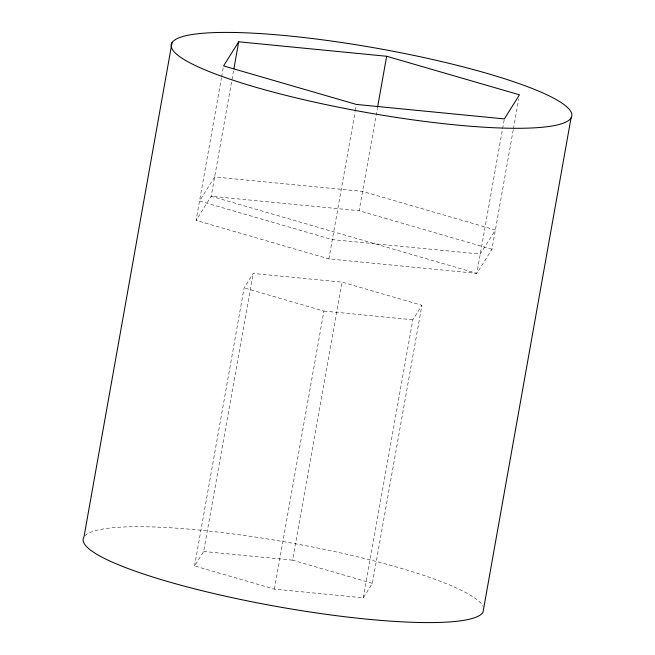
<?xml version="1.0" encoding="UTF-8"?>
<svg xmlns="http://www.w3.org/2000/svg" width="655" height="655" viewBox="0 0 655 655"><rect width="100%" height="100%" fill="white"/><g stroke="black" fill="none" stroke-linecap="round" stroke-linejoin="round"><path stroke-width="0.49" stroke-dasharray="3.27 2.46" d="M513.225 129.854L491.954 249.277L476.824 273.372L328.884 258.913L196.066 220.358L221.439 77.912M221.619 76.905L223.396 66.9M233.532 70.838L211.188 196.271L196.066 220.358M194.568 565.953L244.094 287.913L253.182 273.438L342.09 282.125L421.91 305.296L372.384 583.335L363.296 597.81L274.388 589.123L194.568 565.953L203.656 551.477L253.182 273.438M328.884 258.913L355.149 111.456M355.329 110.458L356.222 105.447M274.388 589.123L323.914 311.084L244.094 287.913M372.384 583.335L292.564 560.164L342.09 282.125M491.954 249.277L359.136 210.73L377.378 108.321M363.296 597.81L412.822 319.779L421.91 305.296M504.162 119.906L476.824 273.372L211.188 196.271L359.136 210.73M513.405 128.855L518.752 98.815M323.914 311.084L412.822 319.779M203.656 551.477L292.564 560.164M84.872 535.823A203.443 32.529 10.1 0 1 288.618 542.52A203.443 32.529 10.1 0 1 483.185 606.587M214.627 176.956L199.505 201.052L332.322 239.607L480.271 254.066L495.393 229.97L362.575 191.416L214.627 176.956"/><path stroke-width="0.98" d="M172.019 42.681L83.971 536.977A203.443 32.529 10.1 0 0 264.857 604.303A203.443 32.529 10.1 0 0 482.981 612.319L571.029 118.023A203.443 32.529 10.1 0 0 287.897 35.837A203.443 32.529 10.1 0 0 255.647 87.205A203.443 32.529 10.1 0 0 571.029 118.023M233.892 68.832L238.707 41.805L386.647 56.264L519.472 94.811L504.342 118.907L356.394 104.448L223.576 65.893L238.707 41.805M377.558 107.322L386.647 56.264"/></g></svg>
